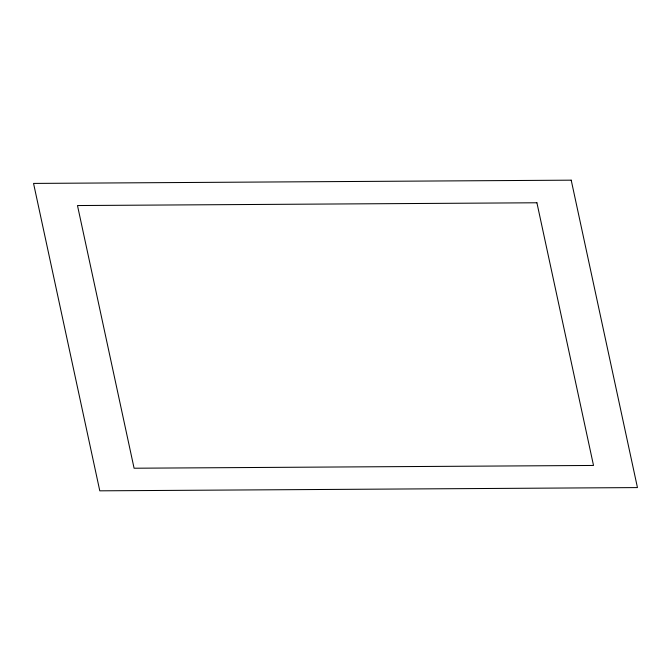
<?xml version="1.0" encoding="UTF-8"?>
<svg xmlns="http://www.w3.org/2000/svg" width="671" height="671" viewBox="0 0 671 671"><rect width="100%" height="100%" fill="white"/><g stroke="black" fill="none" stroke-linecap="round" stroke-linejoin="round"><path stroke-width="1.01" d="M571.214 180.172L33.55 183.418L99.786 490.828L637.45 487.582L571.214 180.172M536.917 202.776L77.484 205.544L134.083 468.224L593.516 465.456L536.917 202.776"/></g></svg>
